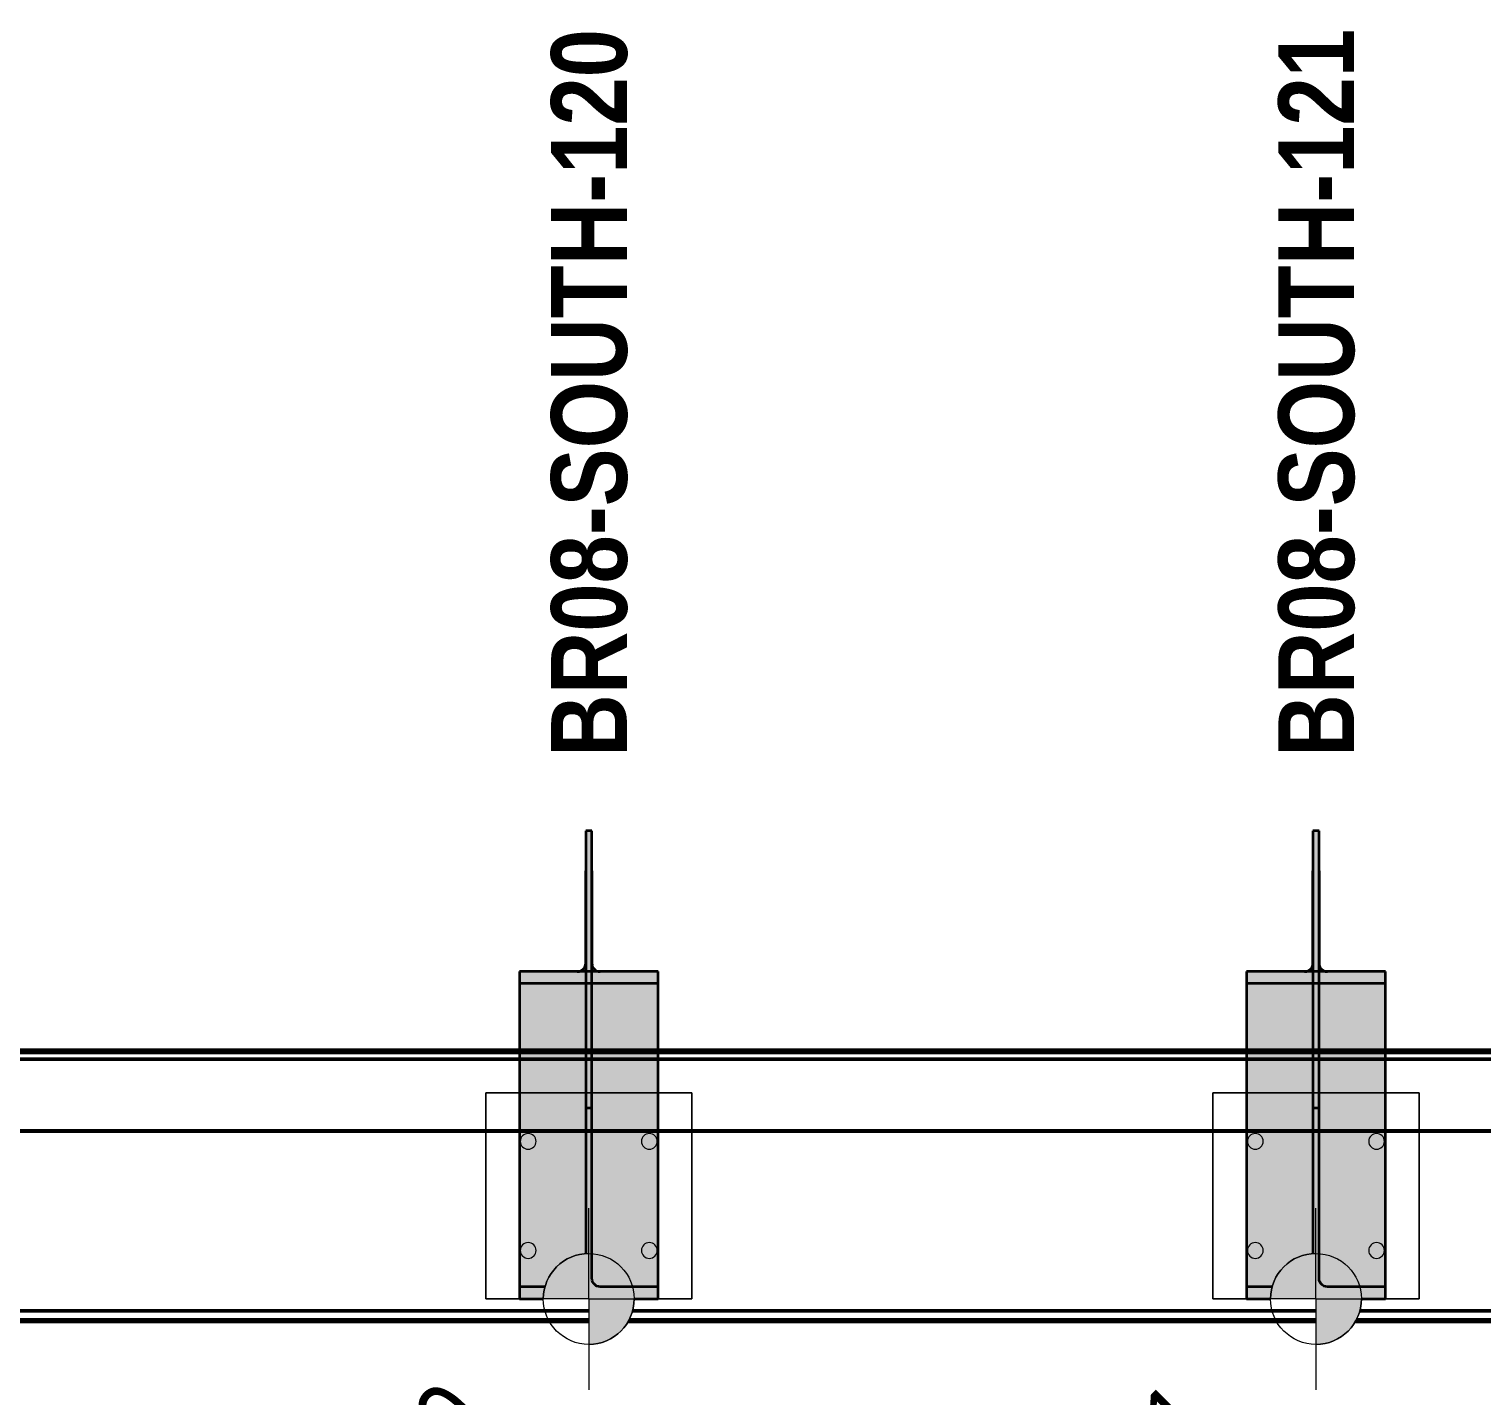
# Model space of a CAD drawing. Header units: metres. Extents: x 4 to 49, y -1186 to 3.
# Drawn here: x 23.738 to 26.135, y -1182.787 to -1180.531 of the extents above; entities that cross this region are included whole.
import ezdxf

# ---------------------------------------------------------------- set-up
doc = ezdxf.new("R2010")
doc.units = ezdxf.units.M
for name, color, linetype, lineweight in [('A-ANNO-NOTE', 7, 'Continuous', 9), ('A-GENM', 7, 'Continuous', 35), ('A-GENM-IDEN', 7, 'Continuous', 18), ('A-WALL', 7, 'Continuous', 50), ('S-FNDN-IDEN', 7, 'Continuous', 18), ('S-FSTN', 7, 'Continuous', 18)]:
    doc.layers.add(name, color=color, linetype=linetype, lineweight=lineweight)
doc.styles.add('Arial Narrow_4', font='ARIALN.TTF', dxfattribs={"height": 0.125})
doc.styles.add('Arial Narrow_B_1', font='ARIALNB.TTF', dxfattribs={"height": 0.125})

# ---------------------------------------------------------------- blocks, each defined once
blk = doc.blocks.new('Walls 2 - Walls 2-6845191-DRG-2873222 - SOUTHERN SCREEN POST - PLAN')
at = {"layer": 'A-WALL'}
for p, q in [((207.2997, 1205.0022), (241.7063, 1208.0124)), ((207.2999, 1205.0016), (241.7065, 1208.0118)), ((207.336, 1204.8866), (241.7388, 1207.8962)), ((207.3396, 1204.8752), (241.742, 1207.8851)), ((241.743, 1207.8815), (207.3406, 1204.872)), ((229.2877, 1207.2415), (230.4183, 1207.3404)), ((229.288, 1207.2386), (230.417, 1207.3374)), ((230.4125, 1207.3219), (229.2893, 1207.2237)), ((228.0924, 1207.1369), (229.223, 1207.2358)), ((228.0926, 1207.1341), (229.2217, 1207.2328)), ((229.2171, 1207.2174), (228.0939, 1207.1191)), ((226.8971, 1207.0323), (228.0277, 1207.1312)), ((226.8973, 1207.0295), (228.0264, 1207.1283)), ((228.0218, 1207.1128), (226.8986, 1207.0145))]:
    blk.add_line(p, q, dxfattribs=at)
blk = doc.blocks.new('BR08_GEN_POST_0 - 610UB_BASE-8745540-DRG-2873222 - SOUTHERN SCREEN POST - PLAN')
at = {"layer": 'A-GENM', "true_color": 0xc0c0c0}
for points in [[(0.005, 0.7066), (0.005, 0.7721), (-0.005, 0.7721), (-0.005, 0.7066)], [(0.019, 0.5402), (0.0159, 0.5406), (0.0129, 0.5416), (0.0103, 0.5432), (0.0081, 0.5453), (0.0064, 0.5478), (0.0054, 0.5506), (0.005, 0.5536), (0.005, 0.7066), (-0.005, 0.7066), (-0.0054, 0.5506), (-0.0064, 0.5478), (-0.0081, 0.5453), (-0.0103, 0.5432), (-0.0129, 0.5416), (-0.0159, 0.5406), (-0.019, 0.5402), (0.0083, 0.5402)], [(0.1145, 0.5209), (0.1145, 0.5402), (-0.1145, 0.5402), (-0.1145, 0.5209), (0.0083, 0.5209)], [(0.1145, 0), (0.1145, 0.5209), (-0.1145, 0.5209), (-0.1145, 0), (-0.075, 0), (-0.0746, 0.0082), (-0.0732, 0.0163), (-0.071, 0.0242), (-0.0679, 0.0319), (-0.064, 0.0391), (-0.0594, 0.0458), (-0.054, 0.0521), (-0.048, 0.0576), (-0.0414, 0.0625), (-0.0343, 0.0667), (-0.0268, 0.0701), (-0.019, 0.0726), (-0.0109, 0.0742), (-0.0027, 0.0749), (0, 0.0746), (0, 0), (0.075, 0)]]:
    blk.add_hatch(color=9, dxfattribs=at).paths.add_polyline_path(points)
at = {"layer": 'A-GENM'}
for p, q in [((0.005, 0.7724), (-0.005, 0.7724)), ((-0.005, 0.7724), (-0.005, 0.7066)), ((-0.005, 0.771), (-0.005, 0.3148)), ((0.005, 0.7066), (0.005, 0.7724)), ((0.005, 0.3148), (0.005, 0.771)), ((-0.005, 0.5536), (-0.005, 0.7066)), ((0.005, 0.7066), (0.005, 0.5536)), ((-0.019, 0.5402), (-0.1145, 0.5402)), ((-0.1145, 0.5402), (-0.1145, 0.5209)), ((-0.1145, 0.5402), (-0.1145, 0.0199)), ((0.019, 0.5402), (-0.019, 0.5402)), ((0.1145, 0.5402), (0.019, 0.5402)), ((0.1145, 0.5209), (0.1145, 0.5402)), ((0.1145, 0.0199), (0.1145, 0.5402)), ((-0.1145, 0.5209), (0.1145, 0.5209)), ((-0.1145, 0.5209), (-0.1145, 0)), ((0.1145, 0), (0.1145, 0.5209)), ((-0.005, 0.3148), (-0.005, 0.0748)), ((0.005, 0.3148), (-0.005, 0.3148)), ((0.005, 0.0341), (0.005, 0.3148)), ((-0.1145, 0.0199), (-0.1145, 0)), ((-0.0723, 0.0199), (-0.1145, 0.0199)), ((-0.1145, 0), (-0.075, 0)), ((0.1145, 0.0199), (0.019, 0.0199)), ((0.075, 0), (0.1145, 0)), ((0.1145, 0), (0.1145, 0.0199))]:
    blk.add_line(p, q, dxfattribs=at)
at = {"layer": 'A-GENM', "flags": 128}
for points in [[(-0.019, 0.5402), (-0.0159, 0.5406), (-0.0129, 0.5416), (-0.0103, 0.5432), (-0.0081, 0.5453), (-0.0064, 0.5478), (-0.0054, 0.5506), (-0.005, 0.5536)], [(0.005, 0.5536), (0.0054, 0.5506), (0.0064, 0.5478), (0.0081, 0.5453), (0.0103, 0.5432), (0.0129, 0.5416), (0.0159, 0.5406), (0.019, 0.5402)], [(0.019, 0.0199), (0.0159, 0.0203), (0.0129, 0.0213), (0.0103, 0.023), (0.0081, 0.0253), (0.0064, 0.028), (0.0054, 0.031), (0.005, 0.0341)]]:
    blk.add_lwpolyline(points, dxfattribs=at)
blk = doc.blocks.new('Canopy Post Column Base Plate-4 Hole - 25mm-V20-DRG-2873222 - SOUTHERN SCREEN POST - PLAN')
at = {"layer": 'S-FSTN'}
for p, q in [((0.17, 0.17), (-0.17, 0.17)), ((-0.17, 0.17), (-0.17, 0.075)), ((-0.17, 0.075), (-0.17, 0.17)), ((-0.17, 0.17), (0.17, 0.17)), ((0.17, -0.17), (0.17, 0.17)), ((0.17, 0.17), (0.17, -0.17)), ((-0.17, -0.075), (-0.17, -0.17)), ((-0.17, -0.17), (-0.17, -0.075)), ((-0.17, -0.17), (0.17, -0.17)), ((0.17, -0.17), (-0.17, -0.17))]:
    blk.add_line(p, q, dxfattribs=at)
for centre, start, end in [((-0.09, 0.1), 0, 180), ((-0.09, 0.1), 0, 180), ((-0.09, 0.1), 180, 360), ((-0.09, 0.1), 180, 360), ((0.09, 0.1), 0, 180), ((0.09, 0.1), 0, 180), ((0.09, 0.1), 180, 360), ((0.09, 0.1), 180, 360), ((-0.09, -0.1), 0, 180), ((-0.09, -0.1), 360, 180), ((0.09, -0.1), 0, 180), ((0.09, -0.1), 360, 180), ((-0.09, -0.1), 180, 360), ((-0.09, -0.1), 180, 360), ((0.09, -0.1), 180, 360), ((0.09, -0.1), 180, 360)]:
    blk.add_arc(centre, 0.013, start, end, dxfattribs=at)

msp = doc.modelspace()

# ---------------------------------------------------------------- hatches: boundary and pattern name
at = {"layer": 'A-ANNO-NOTE', "lineweight": 5, "true_color": 0x808080}
for points in [[(24.6616, -1182.6264), (24.6616, -1182.5514), (24.6534, -1182.5518), (24.6453, -1182.5532), (24.6374, -1182.5554), (24.6297, -1182.5585), (24.6225, -1182.5623), (24.6157, -1182.567), (24.6095, -1182.5724), (24.6039, -1182.5784), (24.599, -1182.585), (24.5949, -1182.5921), (24.5915, -1182.5996), (24.589, -1182.6074), (24.5874, -1182.6154), (24.5866, -1182.6236), (24.5866, -1182.6264), (24.6554, -1182.6264)], [(25.8614, -1182.6264), (25.8614, -1182.5514), (25.8532, -1182.5518), (25.8451, -1182.5532), (25.8372, -1182.5554), (25.8296, -1182.5585), (25.8224, -1182.5624), (25.8156, -1182.567), (25.8094, -1182.5724), (25.8038, -1182.5784), (25.7988, -1182.5851), (25.7947, -1182.5921), (25.7914, -1182.5996), (25.7889, -1182.6074), (25.7872, -1182.6155), (25.7865, -1182.6236), (25.7864, -1182.6264), (25.7988, -1182.6264)], [(24.6616, -1182.7014), (24.6698, -1182.7009), (24.6779, -1182.6996), (24.6858, -1182.6973), (24.6934, -1182.6943), (24.7006, -1182.6904), (24.7074, -1182.6857), (24.7136, -1182.6804), (24.7192, -1182.6743), (24.7241, -1182.6677), (24.7283, -1182.6607), (24.7317, -1182.653), (24.7341, -1182.6453), (24.7358, -1182.6373), (24.7365, -1182.6291), (24.7366, -1182.6264), (24.6616, -1182.6264), (24.6616, -1182.6547)], [(25.8614, -1182.7014), (25.8697, -1182.7009), (25.8778, -1182.6996), (25.8857, -1182.6974), (25.8933, -1182.6943), (25.9005, -1182.6904), (25.9073, -1182.6857), (25.9135, -1182.6804), (25.9191, -1182.6744), (25.924, -1182.6678), (25.9281, -1182.6607), (25.9315, -1182.6532), (25.934, -1182.6453), (25.9356, -1182.6373), (25.9364, -1182.6291), (25.9364, -1182.6264), (25.8614, -1182.6264), (25.8614, -1182.6547)]]:
    msp.add_hatch(color=8, dxfattribs=at).paths.add_polyline_path(points)

# ---------------------------------------------------------------- linework, layer by layer
at = {"layer": 'A-ANNO-NOTE', "color": 8, "lineweight": 18, "true_color": 0x808080}
for p, q in [((24.6616, -1182.6264), (24.6616, -1182.4764)), ((25.8614, -1182.6264), (25.8614, -1182.4764)), ((24.6616, -1182.6264), (24.5116, -1182.6264)), ((24.6616, -1182.6264), (24.6616, -1182.7764)), ((24.6616, -1182.6264), (24.8116, -1182.6264)), ((25.8614, -1182.6264), (25.7114, -1182.6264)), ((25.8614, -1182.6264), (25.8614, -1182.7764)), ((25.8614, -1182.6264), (26.0114, -1182.6264))]:
    msp.add_line(p, q, dxfattribs=at)
for centre in [(24.6616, -1182.6264), (25.8614, -1182.6264)]:
    msp.add_circle(centre, 0.075, dxfattribs=at)
for centre, start, end in [((24.6616, -1182.6264), 90, 180), ((25.8614, -1182.6264), 90, 180), ((24.6616, -1182.6264), 270, 360), ((25.8614, -1182.6264), 270, 0)]:
    msp.add_arc(centre, 0.075, start, end, dxfattribs=at)

# ---------------------------------------------------------------- block references
at = {"layer": 'A-GENM', "rotation": 359.9995443855516}
for p in [(24.6616, -1182.6264), (25.8614, -1182.6264)]:
    msp.add_blockref('BR08_GEN_POST_0 - 610UB_BASE-8745540-DRG-2873222 - SOUTHERN SCREEN POST - PLAN', p, dxfattribs=at)
at = {"layer": 'A-WALL', "rotation": 175.0000000000005}
msp.add_blockref('Walls 2 - Walls 2-6845191-DRG-2873222 - SOUTHERN SCREEN POST - PLAN', (358.2948, 0), dxfattribs=at)
at = {"layer": 'S-FSTN'}
for p, rotation in [((24.6616, -1182.4564), 89.99954438580791), ((25.8614, -1182.4564), 89.9995443858861)]:
    msp.add_blockref('Canopy Post Column Base Plate-4 Hole - 25mm-V20-DRG-2873222 - SOUTHERN SCREEN POST - PLAN', p, dxfattribs=dict(at, rotation=rotation))

# ---------------------------------------------------------------- next in the draw order: texts
at = {"layer": 'A-GENM-IDEN', "lineweight": 9, "char_height": 0.125, "attachment_point": 1, "rotation": 90, "style": 'Arial Narrow_B_1', "bg_fill": 3, "box_fill_scale": 1, "bg_fill_color": 256, "bg_fill_true_color": 13158600, "bg_fill_transparency": 0}
for s, insert in [('BR08-SOUTH-120', (24.5995, -1181.7318)), ('BR08-SOUTH-121', (25.7994, -1181.7318))]:
    msp.add_mtext(s, dxfattribs=dict(at, insert=insert))
at = {"layer": 'S-FNDN-IDEN', "lineweight": 9, "char_height": 0.125, "attachment_point": 1, "rotation": 45, "style": 'Arial Narrow_4', "bg_fill": 3, "box_fill_scale": 1, "bg_fill_color": 256, "bg_fill_true_color": 13158600, "bg_fill_transparency": 0}
for s, insert in [('SOP-BP-120', (23.834, -1183.3392)), ('SOP-BP-121', (25.0339, -1183.3392))]:
    msp.add_mtext(s, dxfattribs=dict(at, insert=insert))

doc.saveas('drawing.dxf')
